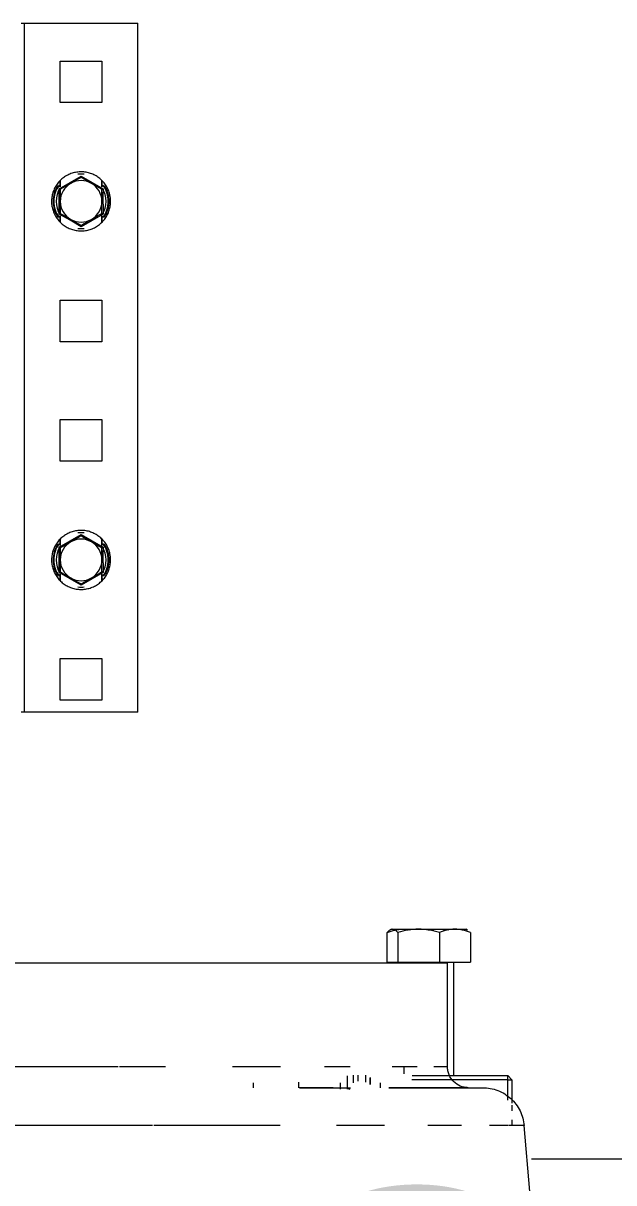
# Model space of a CAD drawing. Header units: metres. Extents: x 8 to 325, y -31 to 15.
# Drawn here: x 132.6457 to 132.7878, y -7.929 to -7.65 of the extents above; entities that cross this region are included whole.
import ezdxf

# ---------------------------------------------------------------- set-up
doc = ezdxf.new("R2010")
doc.units = ezdxf.units.M
doc.layers.add('A-DETY-ETKT', color=7, linetype='Continuous', lineweight=9)
doc.layers.add('M-EKIP', color=7, linetype='Continuous', lineweight=9)
doc.layers.add('G-IMPT', color=7, linetype='Continuous', lineweight=9, true_color=0x999999)
doc.styles.add('Arial Narrow_1', font='ARIALN.TTF', dxfattribs={"width": 0.7, "height": 0.2})

# ---------------------------------------------------------------- blocks, each defined once
blk = doc.blocks.new('D4010_10_Yangın Pompası - Wilo SCPFF 125_300_125_2_dwg-V113-_1_13_4_13_ PERON KATI _FFL_')
at = {"layer": 'G-IMPT', "color": 8, "lineweight": 5, "true_color": 0x808080}
for p, q in [((-0.03725908749470985, 0.3274699794985818), (-0.03587050614730367, 0.3115984220711055)), ((-0.03763219704082087, 0.3195699794985734), (-0.0879330376887968, 0.3195699794985734)), ((-0.03293303768879674, 0.3102388333979044), (-0.03293303768879674, 0.3115984324686916)), ((-0.03293303768879674, 0.306637769801788), (-0.03293303768879674, 0.3080720931119603)), ((-0.03293303768879674, 0.3005699794985734), (-0.03293303768879674, 0.3061660741875807)), ((-0.03193303768879674, 0.3054766748699672), (-0.03193303768879674, 0.3005699794985734)), ((-0.001303329548105859, 0.3024699794985757), (-0.001303329548105859, 0.3012664732648612)), ((0.001171530796743743, 0.3017324946176732), (0.001171530796743743, 0.3000676891910015)), ((0.001201931138145903, 0.3000478902519208), (0.001201931138145903, 0.3017156350237242)), ((0.005166989352849525, 0.3013275793739324), (0.005166989352849525, 0.2994773561488033)), ((0.006035917907446517, 0.3028187969265943), (0.006667270075103402, 0.3026215101416784)), ((0.006667469465335685, 0.3026214614478367), (0.006036011275676172, 0.3028187609972411)), ((0.006642623701588078, 0.302834552874083), (0.006642623701588078, 0.2996438580256862)), ((0.008338207684962807, 0.3028492843880133), (0.008338207684962807, 0.3012654340945242)), ((0.01066239157790243, 0.3024699794985736), (0.01818576025491783, 0.3024699794985736)), ((0.01818576025491911, 0.3024699794985736), (0.01437974023742829, 0.3024699794985736)), ((0.01843945868780381, 0.3011165850914644), (0.01843945868780381, 0.3024699794985736)), ((0.02930627059833464, 0.301277932783525), (0.02930627059833464, 0.3024699794985736)), ((-0.03293303768879673, 0.3005699794985734), (-0.03193303768879676, 0.2995699794985734)), ((-0.03193303768879675, 0.3005699794985734), (-0.03293303768879673, 0.3005699794985734)), ((-0.03293303768879675, 0.3005699794985734), (-0.03193303768879675, 0.2995699794985734)), ((-0.03193303768879674, 0.3005699794985734), (-0.00881597827860965, 0.3005699794985734)), ((-0.03193303768879675, 0.3005699794985734), (-0.03193303768879675, 0.2995699794985734)), ((-0.00894492418840304, 0.2995699794985734), (-0.03193303768879675, 0.2995699794985734)), ((-0.01893303768857721, 0.2994263244380741), (-0.01893303768857721, 0.2723081684885145)), ((-0.00693303768857561, 0.2974699794985799), (-0.00693303768857561, 0.2991780491331686)), ((0.002239812999946657, 0.3011400406078282), (0.002239812999946657, 0.2994263244380661)), ((0.004115355703490989, 0.2994263244380663), (0.004115355703490989, 0.3008933053939598)), ((-0.01743303768857755, 0.2974699794985799), (-0.01743303768857755, 0.2724699794985813)), ((-0.0174330376887967, 0.2974699794985736), (-0.01412385081976469, 0.2974699794985736)), ((-0.01012983303335609, 0.2974699794985736), (-0.004164533607759819, 0.2974699794985736)), ((0.005988681810918064, 0.2974699794985736), (0.01215404036497683, 0.2974699794985736)), ((0.02273230769432209, 0.2974699794985735), (0.0342668758801891, 0.2974699794985736)), ((0.05041580691012452, 0.2974699794985736), (0.06147772732926376, 0.2974699794985736)), ((0.06176613737274234, 0.2974699794985736), (0.09297265569701182, 0.2974699794985735)), ((-0.02293039357770284, 0.2651620160657977), (-0.02293039357770284, 0.2723081684885043)), ((-0.01547414438852096, 0.2723081684885043), (-0.02293039357770284, 0.2723081684885043)), ((0.3975669623112032, 0.2724699794985735), (-0.0174330376887968, 0.2724699794985735)), ((-0.01547414438852096, 0.2651620160657977), (-0.01547414438852096, 0.2723081684885043)), ((-0.005476788499615018, 0.2723081684885043), (-0.01547414438852096, 0.2723081684885043)), ((-0.005476788499615012, 0.2651620160657974), (-0.005476788499615018, 0.2723081684885043)), ((-0.002935681799890947, 0.2723081684885043), (-0.005476788499615021, 0.2723081684885043)), ((-0.002935681799890947, 0.2723081684885043), (-0.002935681799890947, 0.2651620160657977)), ((-0.02221759825255331, 0.2645224596067247), (-0.02193303768857653, 0.2643581684885163)), ((-0.01920226898311189, 0.2643581684885043), (-0.02193303768879687, 0.2643581684885043)), ((-0.0153906089335258, 0.2643581684885043), (-0.02165984022784077, 0.2643581684885043)), ((-0.01047546644406798, 0.2643581684885043), (-0.01920226898311187, 0.2643581684885043)), ((-0.006663806394481903, 0.2643581684885043), (-0.0153906089335258, 0.2643581684885043)), ((-0.004206235149753005, 0.2643581684885043), (-0.01047546644406798, 0.2643581684885043)), ((-0.003933037688796901, 0.2643581684885043), (-0.006663806394481893, 0.2643581684885043)), ((-0.003933037688576292, 0.2643581684885163), (-0.003648477124603847, 0.2645224596067247)), ((0.05706696231120031, 0.2121285581424847), (0.08433036231120032, 0.2121285581424847)), ((0.05706696231120068, 0.2121285581424852), (0.05706696231120065, 0.04641140085495985)), ((0.08433036231120102, 0.2121285581424847), (0.08506696231120098, 0.2121285581424847)), ((0.08433036231120102, 0.2121285581424847), (0.08433036231120102, 0.04641140085495937)), ((0.06569866231119914, 0.1992699794987225), (0.06569866231119914, 0.2092699794987225)), ((0.06569866231119914, 0.2092699794987225), (0.07569866231119914, 0.2092699794987225)), ((0.07569866231119916, 0.2092699794987225), (0.07569866231119914, 0.1992699794987225)), ((0.07569866231119916, 0.1992699794987225), (0.06569866231119914, 0.1992699794987225)), ((0.06569866231119943, 0.1805199794987225), (0.06569866231119943, 0.1789793876178279)), ((0.06569866231119943, 0.1789793876178279), (0.06569866231119943, 0.1805199794987225)), ((0.07569866231119929, 0.180519979498722), (0.07569866231119929, 0.17897938761784)), ((0.07569866231119929, 0.17897938761784), (0.07569866231119929, 0.180519979498722)), ((0.0656986623111993, 0.170519979498722), (0.0656986623111993, 0.1720605713793583)), ((0.0656986623111993, 0.1720605713793583), (0.0656986623111993, 0.170519979498722)), ((0.07569866231119943, 0.1705199794987225), (0.07569866231119943, 0.1720605713793674)), ((0.07569866231119943, 0.1720605713793674), (0.07569866231119943, 0.1705199794987225)), ((0.06569866231119974, 0.1417699794987225), (0.06569866231119974, 0.1517699794987225)), ((0.06569866231119974, 0.1517699794987225), (0.07569866231119973, 0.1517699794987225)), ((0.07569866231119975, 0.1517699794987225), (0.07569866231119973, 0.1417699794987225)), ((0.07569866231119975, 0.1417699794987225), (0.06569866231119974, 0.1417699794987225)), ((0.06569866231120004, 0.1130199794987225), (0.06569866231120004, 0.1230199794987225)), ((0.06569866231120004, 0.1230199794987225), (0.07569866231120004, 0.1230199794987225)), ((0.07569866231120004, 0.1230199794987225), (0.07569866231120004, 0.1130199794987225)), ((0.07569866231120004, 0.1130199794987225), (0.06569866231120004, 0.1130199794987225)), ((0.06569866231120033, 0.09426997949872251), (0.06569866231120033, 0.09272938761782784)), ((0.06569866231120035, 0.09272938761782784), (0.06569866231120035, 0.09426997949872251)), ((0.07569866231120057, 0.09426997949872204), (0.07569866231120057, 0.09272938761783993)), ((0.07569866231120057, 0.09272938761783993), (0.07569866231120057, 0.09426997949872204)), ((0.06569866231120057, 0.084269979498722), (0.06569866231120057, 0.08581057137935832)), ((0.06569866231120057, 0.0858105713793583), (0.06569866231120057, 0.08426997949872199)), ((0.07569866231120034, 0.08426997949872253), (0.07569866231120034, 0.08581057137936322)), ((0.07569866231120034, 0.08581057137936321), (0.07569866231120034, 0.08426997949872253)), ((0.06569866231120064, 0.05551997949872253), (0.06569866231120064, 0.06551997949872251)), ((0.06569866231120064, 0.06551997949872253), (0.07569866231120065, 0.06551997949872253)), ((0.07569866231120065, 0.06551997949872253), (0.07569866231120065, 0.05551997949872253)), ((0.07569866231120065, 0.05551997949872253), (0.06569866231120064, 0.05551997949872253)), ((0.08433036231120103, 0.04641140085495925), (0.05706696231120104, 0.04641140085495925)), ((0.08506696231120098, 0.04641140085495939), (0.08433036231120102, 0.04641140085495939))]:
    blk.add_line(p, q, dxfattribs=at)
at = {"layer": 'G-IMPT', "color": 8, "lineweight": 5, "true_color": 0x808080, "flags": 128}
for points in [[(0.009500369862728217, 0.3025954276925822), (0.010078085241166, 0.3025016331925804), (0.01066239186067231, 0.3024699794985736)], [(0.07779866231142098, 0.1755199794986076), (0.07779298306871725, 0.1758039037713319), (0.07777595442617313, 0.1760873738257883), (0.0777476036259838, 0.1763699361703561), (0.07770797602338923, 0.1766511387655696), (0.07765713501409617, 0.1769305317472485), (0.07759516193286978, 0.1772076681462402), (0.07752215592342926, 0.1774821046034113), (0.07743823377980795, 0.1777534020789818), (0.07734352975953694, 0.1780211265548599), (0.07723819536884763, 0.1782848497289975), (0.0771223991202871, 0.1785441497005773), (0.07699632626315342, 0.1787986116449503), (0.07686017848713231, 0.1790478284772994), (0.07671417359961571, 0.1792914015038409), (0.07655854517728279, 0.1795289410597112), (0.07639354219240246, 0.1797600671322782), (0.07621942861455493, 0.1799844099691364), (0.07603648298832641, 0.1802016106696039), (0.0758449979876834, 0.1804113217588925), (0.07564527994778855, 0.1806132077439921), (0.07543764837489496, 0.1808069456503993), (0.07522243543523295, 0.1809922255387885), (0.07499998542359082, 0.1811687510008654), (0.07477065421253834, 0.181336239633541), (0.07453480868308547, 0.1814944234907438), (0.07429282613777712, 0.1816430495120346), (0.07404509369705531, 0.1817818799274875), (0.07379200767998478, 0.1819106926380566), (0.07353397297020405, 0.1820292815708876), (0.07327140236821045, 0.182137457008976), (0.07300471593093696, 0.1822350458946999), (0.07273434029980708, 0.1823218921066611), (0.07246070801815166, 0.1823978567094466), (0.07218425683925259, 0.1824628181758975), (0.07190542902601786, 0.1825166725815227), (0.07162467064346657, 0.1825593337707669), (0.07134243084511947, 0.1825907334948204), (0.07105916115445161, 0.1826108215208329), (0.07077531474253776, 0.1826195657122404), (0.07049134570308577, 0.1826169520802014), (0.07020770832598003, 0.1826029848059735), (0.0699248563705217, 0.1825776862342124), (0.06964324233949624, 0.1825410968372415), (0.0693633167552854, 0.182493275150284), (0.06908552743910217, 0.1824342976778417), (0.06881031879460059, 0.1823642587712886), (0.06853813109689545, 0.1822832704779315), (0.06826939978825258, 0.1821914623617699), (0.06800455478142406, 0.1820889812962005), (0.06774401977193666, 0.1819759912290695), (0.06748821156022135, 0.1818526729203764), (0.06723753938485304, 0.1817192236531095), (0.06699240426782305, 0.1815758569176333), (0.0667531983730444, 0.1814228020701351), (0.0665203043789082, 0.1812603039657276), (0.06629409486613454, 0.1810886225667069), (0.06607493172167583, 0.1809080325266882), (0.06586316555982033, 0.1807188227512213), (0.06565913516124963, 0.1805212959355756), (0.06546316693108105, 0.1803157680805207), (0.06527557437667006, 0.1801025679867792), (0.06509665760609555, 0.1798820367290262), (0.06492670284801658, 0.1796545271102279), (0.06476598199379274, 0.1794204030972386), (0.06461475216250093, 0.1791800392385385), (0.06447325528962324, 0.1789338200650273), (0.06434171773996109, 0.1786821394748512), (0.06422034994553737, 0.1784254001032788), (0.06410934606893744, 0.1781640126785246), (0.06400888369267779, 0.1778983953647131), (0.0639191235351268, 0.1776289730928835), (0.06384020919339725, 0.1773561768812004), (0.06377226691359675, 0.1770804431454053), (0.06371540538888157, 0.1768022130006582), (0.06366971558556121, 0.1765219315558325), (0.06363527059756974, 0.1762400472014563), (0.06361212552955076, 0.1759570108923566), (0.06360031740866438, 0.1756732754262616), (0.0635986623114242, 0.1755199794986076)], [(0.06541714156425783, 0.1785692669235393), (0.06806609822908943, 0.1800841970755414), (0.07069866231120342, 0.181618554348518)], [(0.07069866231116873, 0.181618554348535), (0.07333510864017743, 0.1800819556592679), (0.07598018305811359, 0.178569266923555)], [(0.07598018305811091, 0.1785692669235949), (0.07596842196724392, 0.1770512886070779), (0.07596185805642433, 0.1755197331552091)], [(0.0635986623114242, 0.1755199794986076), (0.06360434155412793, 0.1752360552258833), (0.06362137019667204, 0.1749525851714226), (0.06364972099686136, 0.1746700228268548), (0.06368934859945594, 0.1743888202316456), (0.06374018960875333, 0.1741094272499624), (0.0638021626899754, 0.1738322908509751), (0.06387516869941591, 0.1735578543937996), (0.06395909084303722, 0.1732865569182334), (0.06405379486331257, 0.1730188324423511), (0.06415912925400187, 0.1727551092682178), (0.06427492550255808, 0.172495809296638), (0.06440099835969176, 0.172241347352265), (0.06453714613571286, 0.1719921305199158), (0.06468315102322947, 0.17174855749337), (0.06483877944556239, 0.171511017937504), (0.06500378243044272, 0.1712798918649327), (0.06517789600829026, 0.1710555490280745), (0.06536084163451876, 0.1708383483276071), (0.06555232663516176, 0.1706286372383184), (0.06575204467505662, 0.1704267512532188), (0.06595967624795021, 0.1702330133468116), (0.06617488918761223, 0.1700477334584224), (0.06639733919925435, 0.1698712079963456), (0.06662667041030684, 0.1697037193636699), (0.06686251593975971, 0.1695455355064715), (0.06710449848506805, 0.1693969094851806), (0.06735223092578987, 0.1692580790697235), (0.06760531694286039, 0.1691292663591543), (0.06786335165264114, 0.1690106774263277), (0.06812592225463907, 0.1689025019882393), (0.0683926086919082, 0.1688049131025154), (0.0686629843230381, 0.1687180668905541), (0.06893661660469351, 0.1686421022877643), (0.06921306778359691, 0.1685771408213135), (0.06949189559683164, 0.1685232864156883), (0.06977265397938293, 0.1684806252264441), (0.07005489377772571, 0.1684492255023905), (0.07033816346839356, 0.1684291374763823), (0.07062200988030741, 0.1684203932849705), (0.0709059789197594, 0.1684230069170138), (0.07118961629686947, 0.1684369741912417), (0.07147246825232781, 0.1684622727629985), (0.07175408228334894, 0.1684988621599737), (0.07203400786755977, 0.1685466838469313), (0.072311797183743, 0.1686056613193735), (0.07258700582824458, 0.1686757002259223), (0.07285919352594972, 0.1687566885192794), (0.07312792483459693, 0.168848496635441), (0.07339276984142112, 0.1689509777010104), (0.07365330485090851, 0.1690639677681458), (0.07390911306262382, 0.1691872860768389), (0.07415978523799648, 0.1693207353441015), (0.07440492035502212, 0.169464102079582), (0.07464412624980078, 0.1696171569270759), (0.07487702024393698, 0.1697796550314877), (0.07510322975671496, 0.169951336430504), (0.07532239290116934, 0.1701319264705227), (0.07553415906302485, 0.1703211362459896), (0.07573818946159554, 0.1705186630616354), (0.07593415769176845, 0.1707241909166946), (0.07612175024617511, 0.1709373910104317), (0.07630066701674962, 0.1711579222681847), (0.07647062177483294, 0.1713854318869874), (0.07663134262905676, 0.1716195558999724), (0.07678257246034426, 0.1718599197586724), (0.07692406933322195, 0.1721061389321837), (0.0770556068828841, 0.1723578195223597), (0.0771769746773078, 0.1726145588939321), (0.07728797855391208, 0.1728759463186863), (0.0773884409301717, 0.1731415636324978), (0.07747820108771838, 0.1734109859043274), (0.07755711542944793, 0.1736837821160106), (0.07762505770924844, 0.1739595158518099), (0.07768191923396361, 0.174237745996557), (0.07772760903728829, 0.1745180274413784), (0.07776205402527543, 0.1747999117957589), (0.07778519909329874, 0.1750829481048543), (0.07779700721418512, 0.1753666835709537), (0.07779866231142098, 0.1755199794986076)], [(0.06541714156428913, 0.1724706920736035), (0.06542890101022816, 0.1739886738006403), (0.06543546682382712, 0.1755202257490942)], [(0.07069866231123134, 0.1694214046486606), (0.0680622159822226, 0.1709580033379277), (0.0654171415642865, 0.1724706920736407)], [(0.07598018305814222, 0.1724706920736563), (0.07333122639331063, 0.1709557619216541), (0.07069866231119659, 0.1694214046486776)], [(0.0777986623114253, 0.0892699794986099), (0.07779298306871725, 0.08955390377132988), (0.07777595442617313, 0.08983737382579061), (0.07774760362598813, 0.09011993617035839), (0.07770797602338923, 0.09040113876556759), (0.07765713501409617, 0.09068053174725078), (0.07759516193287411, 0.09095766814623812), (0.07752215592342926, 0.09123210460340922), (0.07743823377980795, 0.09150340207897976), (0.07734352975953694, 0.0917711265548578), (0.07723819536884763, 0.09203484972899977), (0.0771223991202871, 0.09229414970057523), (0.07699632626315775, 0.09254861164494826), (0.07686017848713231, 0.09279782847729738), (0.07671417359961571, 0.09304140150384321), (0.07655854517728279, 0.09327894105971353), (0.07639354219240246, 0.09351006713227618), (0.07621942861455493, 0.09373440996913873), (0.07603648298832641, 0.09395161066960614), (0.0758449979876834, 0.09416132175889048), (0.07564527994778855, 0.09436320774399007), (0.07543764837489929, 0.0945569456504016), (0.07522243543523295, 0.09474222553878649), (0.07499998542359082, 0.0949187510008633), (0.07477065421253834, 0.09508623963354766), (0.07453480868308547, 0.09524442349074604), (0.07429282613777712, 0.09539304951203256), (0.07404509369705531, 0.09553187992748974), (0.07379200767998911, 0.09566069263805894), (0.07353397297020837, 0.09577928157088554), (0.07327140236821045, 0.09588745700897393), (0.07300471593093696, 0.09598504589470214), (0.0727343402998114, 0.09607189210665908), (0.07246070801815599, 0.09614785670944458), (0.07218425683925259, 0.09621281817589974), (0.07190542902601786, 0.09626667258152494), (0.07162467064346657, 0.09630933377076914), (0.07134243084511947, 0.0963407334948227), (0.07105916115445161, 0.09636082152083088), (0.07077531474253776, 0.09636956571223836), (0.07049134570308577, 0.09636695208019938), (0.07020770832598003, 0.09635298480597149), (0.0699248563705217, 0.09632768623421034), (0.06964324233949624, 0.09629109683723948), (0.0693633167552854, 0.09624327515028192), (0.06908552743910651, 0.09618429767783966), (0.06881031879460059, 0.09611425877128656), (0.06853813109689978, 0.09603327047793381), (0.06826939978825258, 0.09594146236177221), (0.06800455478142839, 0.09583898129619843), (0.06774401977193666, 0.0957259912290674), (0.06748821156022135, 0.09560267292037863), (0.06723753938485304, 0.09546922365311174), (0.06699240426782305, 0.09532585691763558), (0.0667531983730444, 0.09517280207013303), (0.0665203043789082, 0.09501030396572553), (0.06629409486613454, 0.09483862256670489), (0.06607493172168016, 0.09465803252669483), (0.06586316555982033, 0.09446882275122358), (0.06565913516124963, 0.09427129593557351), (0.06546316693108105, 0.09406576808051861), (0.06527557437667439, 0.0938525679867815), (0.06509665760609555, 0.09363203672902846), (0.06492670284801658, 0.09340452711022583), (0.06476598199379274, 0.09317040309724085), (0.06461475216250093, 0.09293003923854079), (0.06447325528962324, 0.09268382006502524), (0.06434171773996541, 0.0924321394748535), (0.0642203499455417, 0.09217540010328108), (0.06410934606893744, 0.09191401267852253), (0.06400888369267779, 0.09164839536471105), (0.0639191235351268, 0.0913789730928858), (0.06384020919339725, 0.0911061768811983), (0.06377226691359675, 0.09083044314540328), (0.06371540538888157, 0.09055221300065619), (0.06366971558556121, 0.09027193155583478), (0.06363527059757408, 0.08999004720145427), (0.06361212552955076, 0.08970701089235891), (0.06360031740866438, 0.08942327542626384), (0.0635986623114242, 0.0892699794986099)], [(0.06541714156425876, 0.09231926692353931), (0.06806609822909035, 0.09383419707554146), (0.07069866231120434, 0.09536855434851799)], [(0.07069866231116961, 0.09536855434853504), (0.07333510864017828, 0.09383195565926787), (0.0759801830581143, 0.09231926692355491)], [(0.07598018305811184, 0.09231926692359495), (0.0759684219672448, 0.09080128860707795), (0.07596185805642525, 0.08926973315520903)], [(0.0635986623114242, 0.0892699794986099), (0.06360434155412793, 0.08898605522588128), (0.06362137019667204, 0.08870258517142487), (0.06364972099686136, 0.0884200228268571), (0.06368934859945594, 0.08813882023164356), (0.06374018960875333, 0.08785942724996038), (0.0638021626899754, 0.08758229085097304), (0.06387516869942024, 0.08730785439380193), (0.06395909084303722, 0.0870365569182314), (0.06405379486331257, 0.08676883244235337), (0.06415912925400187, 0.08650510926821572), (0.06427492550255808, 0.08624580929663593), (0.06440099835969176, 0.0859913473522629), (0.06453714613571286, 0.08574213051991811), (0.06468315102322947, 0.08549855749336793), (0.06483877944556239, 0.08526101793750196), (0.06500378243044705, 0.08502989186493498), (0.06517789600829026, 0.08480554902807241), (0.06536084163452309, 0.08458834832760935), (0.06555232663516176, 0.084378637238325), (0.06575204467505662, 0.08417675125322109), (0.06595967624795021, 0.08398301334681388), (0.06617488918761656, 0.08379773345842466), (0.06639733919925435, 0.08362120799634785), (0.06662667041030684, 0.08345371936367216), (0.06686251593975971, 0.08329553550647378), (0.06710449848507238, 0.08314690948517858), (0.06735223092578987, 0.08300807906972142), (0.06760531694286039, 0.08287926635915221), (0.06786335165264114, 0.08276067742632993), (0.06812592225463907, 0.08265250198823723), (0.06839260869191255, 0.08255491310251768), (0.0686629843230381, 0.08246806689055208), (0.06893661660469351, 0.08239210228776658), (0.06921306778359691, 0.08232714082131574), (0.06949189559683164, 0.08227328641569055), (0.06977265397938293, 0.08223062522644202), (0.07005489377772571, 0.08219922550238846), (0.07033816346839356, 0.08217913747638028), (0.07062200988031174, 0.0821703932849728), (0.0709059789197594, 0.08217300691701176), (0.07118961629686947, 0.08218697419123967), (0.07147246825232781, 0.08221227276300082), (0.07175408228335327, 0.08224886215997167), (0.07203400786755977, 0.08229668384692924), (0.072311797183743, 0.08235566131937148), (0.07258700582824458, 0.0824257002259246), (0.07285919352594972, 0.08250668851927735), (0.07312792483459693, 0.08259849663544327), (0.07339276984142112, 0.08270097770101273), (0.07365330485090851, 0.08281396776814376), (0.07390911306262382, 0.08293728607684119), (0.07415978523799648, 0.08307073534409941), (0.07440492035502212, 0.08321410207958424), (0.07464412624980078, 0.08336715692707813), (0.07487702024393698, 0.08352965503148996), (0.07510322975671496, 0.08370133643050627), (0.07532239290116934, 0.08388192647052499), (0.07553415906302485, 0.08407113624599191), (0.07573818946159554, 0.08426866306163765), (0.07593415769176845, 0.08447419091669253), (0.07612175024617511, 0.08468739101042966), (0.07630066701675395, 0.0849079222681827), (0.07647062177483294, 0.08513543188698533), (0.07663134262905676, 0.0853695558999703), (0.07678257246034426, 0.08560991975867469), (0.07692406933322195, 0.08585613893218592), (0.0770556068828841, 0.08610781952235765), (0.0771769746773078, 0.08636455889393874), (0.07728797855391208, 0.08662594631868861), (0.0773884409301717, 0.08689156363250011), (0.07747820108771838, 0.08716098590432969), (0.07755711542945226, 0.08743378211601285), (0.07762505770925276, 0.08770951585180788), (0.07768191923396361, 0.08798774599655497), (0.07772760903728829, 0.08826802744138504), (0.07776205402527543, 0.08854991179575687), (0.07778519909329874, 0.08883294810485223), (0.07779700721418512, 0.08911668357095164), (0.0777986623114253, 0.0892699794986099)], [(0.06541714156429003, 0.08622069207360342), (0.06542890101022902, 0.08773867380064027), (0.06543546682382799, 0.08927022574909411)], [(0.0706986623112322, 0.08317140464866059), (0.06806221598222349, 0.08470800333792772), (0.0654171415642874, 0.08622069207364061)], [(0.0759801830581431, 0.08622069207365632), (0.07333122639331148, 0.08470576192165413), (0.07069866231119747, 0.08317140464867757)]]:
    blk.add_lwpolyline(points, dxfattribs=at)
at = {"layer": 'G-IMPT', "color": 8, "lineweight": 5, "true_color": 0x808080}
for centre, radius, start, end in [((0.07069866231120002, 0.1755199794985978), 0.006549999999999991, 83.2393145603069, 96.76068544008099), ((0.07069866231120002, 0.1755199794985978), 0.006738111078829096, 145.9406290257163, 180.0000000000004), ((0.07069866231120002, 0.1755199794985978), 0.006549999999999995, 143.2393145604632, 180), ((0.07069866231119926, 0.175519979498722), 0.006000000000000025, 147.7265517888996, 212.2734482146134), ((0.07069866231119926, 0.175519979498722), 0.006000000000000016, 147.7265517889001, 212.2734482146139), ((0.07069866231119998, 0.1755199794985978), 0.005000000000000005, 119.9999999999996, 179.9999999999997), ((0.07069866231119998, 0.1755199794985978), 0.004999999999999992, 59.99999999999941, 119.9999999999998), ((0.07069866231119998, 0.1755199794985978), 0.005000000000000012, 359.9999999999992, 59.99999999999958), ((0.07069866231119926, 0.175519979498722), 0.006000000000000033, 327.726551785773, 32.27344821152745), ((0.07069866231119926, 0.175519979498722), 0.006000000000000027, 327.7265517857734, 32.27344821152777), ((0.07069866231120002, 0.1755199794985978), 0.006550000000000007, 359.9999999999996, 36.76068544007421), ((0.07069866231120002, 0.1755199794985978), 0.006738111078829139, 2.360123367108543e-13, 34.0593709747633), ((0.07069866231120002, 0.1755199794985978), 0.00673811107882915, 179.9999999999996, 214.0593709748248), ((0.07069866231120002, 0.1755199794985978), 0.006550000000000005, 179.9999999999999, 216.7606854400918), ((0.07069866231119998, 0.1755199794985978), 0.005000000000000034, 179.9999999999996, 239.9999999999996), ((0.07069866231119998, 0.1755199794985978), 0.005000000000000019, 299.9999999999994, 359.9999999999994), ((0.07069866231120002, 0.1755199794985978), 0.006549999999999987, 323.2393145603564, 3.62583233686841e-13), ((0.07069866231120002, 0.1755199794985978), 0.006738111078829117, 325.940629025696, 359.9999999999987), ((0.07069866231119998, 0.1755199794985978), 0.00500000000000001, 239.9999999999992, 299.9999999999993), ((0.07069866231120002, 0.1755199794985978), 0.006549999999999998, 263.2393145603071, 276.760685440081), ((0.07069866231120091, 0.08926997949859782), 0.006550000000000018, 83.23931456030691, 96.76068544008095), ((0.07069866231120091, 0.08926997949859782), 0.006738111078829129, 145.9406290257412, 180.0000000000001), ((0.07069866231120091, 0.08926997949859782), 0.006550000000000025, 143.2393145604633, 180), ((0.07069866231120055, 0.08926997949872201), 0.006000000000000015, 147.7265517888572, 212.2734482146134), ((0.07069866231120055, 0.08926997949872201), 0.006000000000000016, 147.7265517888576, 212.2734482146139), ((0.07069866231120087, 0.08926997949859782), 0.005000000000000012, 119.9999999999998, 179.9999999999997), ((0.07069866231120087, 0.08926997949859782), 0.004999999999999998, 59.99999999999955, 119.9999999999999), ((0.07069866231120087, 0.08926997949859782), 0.005000000000000004, 359.9999999999992, 59.99999999999959), ((0.07069866231120055, 0.08926997949872201), 0.005999999999999996, 327.7265517857302, 32.27344821152705), ((0.07069866231120055, 0.08926997949872201), 0.006000000000000004, 327.7265517857306, 32.27344821152735), ((0.07069866231120091, 0.08926997949859782), 0.006550000000000031, 359.9999999999996, 36.76068544007428), ((0.07069866231120091, 0.08926997949859782), 0.006738111078829149, 3.540185050662818e-13, 34.05937097469513), ((0.0706986623112009, 0.08926997949859782), 0.006738111078829123, 179.9999999999996, 214.0593709748249), ((0.07069866231120091, 0.08926997949859782), 0.006550000000000015, 180.0000000000001, 216.7606854400918), ((0.07069866231120087, 0.08926997949859782), 0.005000000000000021, 179.9999999999996, 239.9999999999997), ((0.07069866231120087, 0.08926997949859782), 0.005000000000000012, 299.9999999999994, 359.9999999999992), ((0.07069866231120091, 0.08926997949859782), 0.006550000000000005, 323.2393145602667, 3.68944343049768e-13), ((0.0706986623112009, 0.08926997949859782), 0.006738111078829125, 325.9406290256961, 359.9999999999989), ((0.07069866231120087, 0.08926997949859782), 0.004999999999999998, 239.9999999999993, 299.9999999999993), ((0.07069866231120091, 0.08926997949859782), 0.006550000000000004, 263.2393145603846, 276.7606854400422)]:
    blk.add_arc(centre, radius, start, end, dxfattribs=at)
for points, knots in [([(-0.02590855916660421, 0.3024699794985736), (-0.02651117657339078, 0.3024699794985736), (-0.0277383579431547, 0.3025792386960388), (-0.03016491894677085, 0.3032691877555749), (-0.0328180047819497, 0.3049296427608714), (-0.03470337292118426, 0.3074279146141734), (-0.03560218524284023, 0.3097851087978299), (-0.03581798457984064, 0.3109980978054785), (-0.03587050614752178, 0.3115984220710971)], [0, 0, 0, 0, 0.125, 0.25, 0.5, 0.75, 0.875, 1, 1, 1, 1]), ([(-0.03587050614752178, 0.3115984220710971), (-0.03587050614748873, 0.3115984220710971), (-0.03520770182761191, 0.311598422071097), (-0.03329821081321064, 0.3115984220710971), (-0.03226964260963281, 0.3115984220710971)], [-1, -1, -1, -1, -0.9669117647058824, -0.9424318194225068, -0.9424318194225068, -0.9424318194225068, -0.9424318194225068]), ([(-0.03210969800700218, 0.3115984220710971), (-0.03179408596907205, 0.3115984220710971), (-0.03048162058931932, 0.3115984220710971), (-0.02887372728137956, 0.3115984220710972), (-0.02750872122711737, 0.3115984220710972)], [-0.9411764705882353, -0.9411764705882353, -0.9411764705882353, -0.9411764705882353, -0.9338235294117647, -0.9123786595222598, -0.9123786595222598, -0.9123786595222598, -0.9123786595222598]), ([(-0.02078945382112028, 0.3115984220710972), (-0.01953496595591076, 0.3115984220710971), (-0.01695872673589678, 0.3115984220710971), (-0.0141189744287545, 0.3115984220710971), (-0.01268039852201562, 0.3115984220710971)], [-0.8823529411764706, -0.8823529411764706, -0.8823529411764706, -0.8823529411764706, -0.8676470588235294, -0.8538441169728821, -0.8538441169728821, -0.8538441169728821, -0.8538441169728821]), ([(-0.002266083984041089, 0.3115984220710972), (-0.001578713357787487, 0.3115984220710972), (0.001208519424762313, 0.3115984220710971), (0.005043883769550959, 0.311598422071097), (0.008303797017419547, 0.311598422071097), (0.009269587933552762, 0.311598422071097)], [-0.8235294117647058, -0.8235294117647058, -0.8235294117647058, -0.8235294117647058, -0.818014705882353, -0.8014705882352942, -0.7946449760508005, -0.7946449760508005, -0.7946449760508005, -0.7946449760508005]), ([(0.02278357273260571, 0.3115984220710971), (0.02483510827670152, 0.3115984220710971), (0.0296323011343212, 0.3115984220710971), (0.03743526811470874, 0.3115984220710971), (0.04551305986415825, 0.3115984220710971), (0.05087460237175906, 0.3115984220710971), (0.05319129346867987, 0.3115984220710971)], [-0.7647058823529411, -0.7647058823529411, -0.7647058823529411, -0.7647058823529411, -0.7518382352941178, -0.7352941176470589, -0.71875, -0.7064842812587941, -0.7064842812587941, -0.7064842812587941, -0.7064842812587941]), ([(0.05353260653872589, 0.3115984220710971), (0.05422799641257443, 0.3115984220710971), (0.05806926715188909, 0.3115984220710971), (0.06520821689679301, 0.3115984220710971), (0.07515674274243157, 0.3115984220710971), (0.08305174883687712, 0.3115984220710971), (0.08761788732962078, 0.3115984220710971), (0.08868566048145074, 0.3115984220710971)], [-0.7058823529411764, -0.7058823529411764, -0.7058823529411764, -0.7058823529411764, -0.7022058823529412, -0.6856617647058825, -0.6691176470588236, -0.6525735294117647, -0.6475529872880399, -0.6475529872880399, -0.6475529872880399, -0.6475529872880399]), ([(-0.003470746997843627, 0.3024699794985738), (-0.00494431133032958, 0.3024699794985738), (-0.009508430477122756, 0.3024699794985739), (-0.01603426985462448, 0.3024699794985736), (-0.02172568740392114, 0.3024699794985735), (-0.02518025099533346, 0.3024699794985736), (-0.02590855916660448, 0.3024699794985736), (-0.02590855916660421, 0.3024699794985736)], [0.8529411765189031, 0.8529411765189031, 0.8529411765189031, 0.8529411765189031, 0.8676470588235294, 0.9007352941176471, 0.9338235294117647, 0.9669117647058824, 1, 1, 1, 1]), ([(-0.004173815549778631, 0.3024699794985737), (-0.005391893395932765, 0.3024699794985737), (-0.007957178491417796, 0.3024699794985736), (-0.01157154206964858, 0.3024699794985736), (-0.01495193839609945, 0.3024699794985736), (-0.01884482895641066, 0.3024699794985736), (-0.02261841163166695, 0.3024699794985736), (-0.02533294316368417, 0.3024699794985736), (-0.02590855916660421, 0.3024699794985736), (-0.02590855916660421, 0.3024699794985736)], [-0.1446912976458989, -0.1446912976458989, -0.1446912976458989, -0.1446912976458989, -0.1323529411764706, -0.1176470588235294, -0.1029411764705882, -0.08823529411764705, -0.05882352941176471, -0.02941176470588235, 0, 0, 0, 0]), ([(-0.00334994854224312, 0.3024699794985736), (-0.003740039324940196, 0.3024699794985736), (-0.007127902961772848, 0.3024699794985735), (-0.01271764740637545, 0.3024699794985737), (-0.01831747754354358, 0.3024699794985737), (-0.02171644959756711, 0.3024699794985736), (-0.02243303768879662, 0.3024699794985735), (-0.02243303768879662, 0.3024699794985736)], [0.8634101884947835, 0.8634101884947835, 0.8634101884947835, 0.8634101884947835, 0.8676470588235294, 0.9007352941176471, 0.9338235294117647, 0.9669117647058824, 1, 1, 1, 1]), ([(-0.02243303768879662, 0.3024699794985736), (-0.02211509572727311, 0.3024699794985736), (-0.02146606852373303, 0.3024091433890436), (-0.02018404978987367, 0.3020221611569002), (-0.01880753769799197, 0.3010954794893785), (-0.01788085603046994, 0.2997189673974963), (-0.0174938737983267, 0.2984369486636369), (-0.01743303768879669, 0.2977879214600971), (-0.01743303768879669, 0.2974699794985736)], [0, 0, 0, 0, 0.125, 0.25, 0.5, 0.75, 0.875, 1, 1, 1, 1]), ([(-0.02243303768879662, 0.3024699794985736), (-0.02243303768879663, 0.3024699794985736), (-0.021866684614228, 0.3024699794985737), (-0.019195835868932, 0.3024699794985736), (-0.01548297844414151, 0.3024699794985736), (-0.01165273306074957, 0.3024699794985736), (-0.008326734751054448, 0.3024699794985735), (-0.00546060431074094, 0.3024699794985735), (-0.003738952194556802, 0.3024699794985736), (-0.003348421786286674, 0.3024699794985736)], [0, 0, 0, 0, 0.02941176470588235, 0.05882352941176471, 0.08823529411764705, 0.1029411764705882, 0.1176470588235294, 0.1323529411764706, 0.1365898115052167, 0.1365898115052167, 0.1365898115052167, 0.1365898115052167]), ([(0.01668768065211932, 0.3024699794985736), (0.01496503959281955, 0.3024699794985735), (0.01136353142532605, 0.3024699794985737), (0.007857607185676662, 0.3024699794985736), (0.00600918924154139, 0.3024699794985736), (0.005908448468007067, 0.3024699794985736)], [-0.2039887847028985, -0.2039887847028985, -0.2039887847028985, -0.2039887847028985, -0.1911764705882353, -0.1764705882352941, -0.1756209259215278, -0.1756209259215278, -0.1756209259215278, -0.1756209259215278]), ([(0.01750883046774164, 0.3024699794985737), (0.01745076428341069, 0.3024699794985736), (0.01525075439542474, 0.3024699794985736), (0.01138699374910049, 0.3024699794985736), (0.007834009163232548, 0.3024699794985736), (0.006270903575366287, 0.3024699794985737)], [0.8010225226430296, 0.8010225226430296, 0.8010225226430296, 0.8010225226430296, 0.8014705882352942, 0.818014705882353, 0.8319614733271107, 0.8319614733271107, 0.8319614733271107, 0.8319614733271107]), ([(0.01817821225086441, 0.3024699794985736), (0.01754656806852909, 0.3024699794985736), (0.01623519236688974, 0.3024699794985736), (0.01500837999742411, 0.3024699794985736), (0.01437990133226095, 0.3024699794985736)], [0.06050440030212341, 0.06050440030212341, 0.06050440030212341, 0.06050440030212341, 0.5, 1, 1, 1, 1])]:
    blk.add_open_spline(points, degree=3, knots=knots, dxfattribs=at)
for points in [[(-0.02293039357770284, 0.2651620160657977), (-0.02231241301000461, 0.2649022957920952), (-0.02107307834320791, 0.2645086009221772), (-0.01982699661361066, 0.2643663974072329), (-0.0192022689831119, 0.2643581684885042)], [(-0.01920226898311191, 0.2643581684885043), (-0.01856781457685203, 0.2643685815190635), (-0.01731200607149367, 0.2645129691458383), (-0.01608239818045808, 0.2649044799039258), (-0.01547414438852098, 0.2651620160657977)], [(-0.01547414438852096, 0.2651620160657977), (-0.01464555463636099, 0.2649022957920952), (-0.01298385189345884, 0.2645086009221773), (-0.01131310267339232, 0.264366397407233), (-0.01047546644406797, 0.2643581684885042)], [(-0.01047546644406797, 0.2643581684885043), (-0.009624788531657678, 0.2643685815190635), (-0.007940997628505257, 0.2645129691458383), (-0.006292336568689165, 0.2649044799039256), (-0.005476788499615203, 0.2651620160657974)], [(-0.002935681799890947, 0.2651620160657977), (-0.003553662367589157, 0.2649022957920952), (-0.004792997034385856, 0.2645086009221772), (-0.006039078763983111, 0.2643663974072329), (-0.006663806394481877, 0.2643581684885042)], [(-0.005476788499615108, 0.2651620160657974), (-0.005266180690688005, 0.2649022966951526), (-0.004843813990117211, 0.2645086027282925), (-0.004419145124113249, 0.2643663983102906), (-0.004206235149752977, 0.2643581684885043)], [(-0.004206235149752977, 0.2643581684885043), (-0.003990011643602518, 0.2643685815190635), (-0.003562029245808386, 0.2645129691458382), (-0.003142976077027831, 0.2649044799039258), (-0.002935681799890946, 0.2651620160657977)], [(-0.0216598402278408, 0.2643581684885043), (-0.02184600625085559, 0.264367133991475), (-0.02203051746057259, 0.2644218976975455), (-0.02221337385699179, 0.2645224596067159)], [(-0.02102284012319868, 0.2645714730183646), (-0.02123459901484236, 0.264437498422149), (-0.0214469323830564, 0.2643663969121955), (-0.0216598402278408, 0.2643581684885043)], [(-0.0153906089335258, 0.2643581684885043), (-0.01612596877074289, 0.2643671699264695), (-0.01685476586006247, 0.2644223374345456), (-0.01757700020148452, 0.2645236710127327)], [(-0.01288448510342602, 0.2645714737609207), (-0.01371759809416818, 0.2644374991647051), (-0.01455297270420144, 0.264366397407233), (-0.0153906089335258, 0.2643581684885043)], [(-0.006663806394481876, 0.2643581684885043), (-0.007212254029140533, 0.2643671699264697), (-0.007755807021232155, 0.2644223374345477), (-0.008294465370756744, 0.2645236710127384)], [(0.07069866231116873, 0.1816185540619001), (0.07070550369378348, 0.1815342054458339), (0.07069933689736534, 0.181379238606105), (0.07069040529714668, 0.1812982493797806), (0.07069884143662336, 0.1812933787723827)], [(0.06543547036853037, 0.1755199794985977), (0.06542460562840675, 0.1758679912911197), (0.06541554735434273, 0.1765400953430043), (0.06540756333640518, 0.1775503979980847), (0.0654139546868924, 0.1782247444901298), (0.06541714156429049, 0.1785692669235566)], [(0.06569866231120006, 0.1784065176026264), (0.06569866231120006, 0.1784100534935491), (0.06566346401471458, 0.1784251989071036), (0.06555708751860577, 0.1784898687553667), (0.0654645872069598, 0.1785397754419314), (0.06541714164710091, 0.17856926687575)], [(0.06819866231120003, 0.17985010651752), (0.06777986535066051, 0.1796083139796167), (0.06694440172345435, 0.1791259588295511), (0.06611319868399383, 0.1786460635309673), (0.06569866231120003, 0.178406730844546)], [(0.07069847888679187, 0.1812933762903626), (0.06987746700826485, 0.1808193648612872), (0.0681998800724964, 0.1798508095923322), (0.06651786411347631, 0.1788796972256107), (0.0656988414366234, 0.1784068342626574)], [(0.07069866231120005, 0.1812934821904941), (0.07029078042816184, 0.1810579914755244), (0.06946623187845696, 0.1805819381483924), (0.06862411376149517, 0.180095741026875), (0.06819866231120003, 0.17985010651752)], [(0.07319866231120002, 0.17985010651752), (0.07277986535066051, 0.1800918990554233), (0.07194440172345437, 0.1805742542054889), (0.07111319868399388, 0.1810541495040727), (0.07069866231120002, 0.181293482190494)], [(0.07569847888679189, 0.1784068367446774), (0.07487746700826484, 0.1788808481737528), (0.07319988007249643, 0.1798494034427077), (0.07151786411347631, 0.1808205158094292), (0.07069884143662336, 0.1812933787723826)], [(0.07569866231120002, 0.1784067308445459), (0.07529078042816181, 0.1786422215595156), (0.07446623187845693, 0.1791182748866477), (0.07362411376149512, 0.1796044720081651), (0.07319866231120004, 0.17985010651752)], [(0.0759801828052873, 0.1785692667776271), (0.07591055551605912, 0.1785211680017751), (0.07577326692847612, 0.1784490251187321), (0.07569866231120005, 0.1784162659567261), (0.07569866231120002, 0.1784065253802241)], [(0.06569866231120003, 0.1784067308445459), (0.06569866231120003, 0.1779357494146066), (0.06569866231120003, 0.1769836427603427), (0.06569866231120003, 0.1760112485173079), (0.06569866231120003, 0.1755199794985978)], [(0.06569866231120006, 0.1784065176026264), (0.06569866231120004, 0.1774585368564), (0.06569866231119999, 0.1755212902372581), (0.0656986623112, 0.1735793026511163), (0.06569866231120003, 0.1726334362468849)], [(0.07569866231120002, 0.1755199794985978), (0.07569866231120002, 0.1760035595459722), (0.07569866231120002, 0.1769682648176713), (0.07569866231120002, 0.1779280604432709), (0.07569866231120002, 0.1784067308445459)], [(0.07569866231120004, 0.1726334383828418), (0.07569866231120004, 0.1735815110309815), (0.07569866231120005, 0.1755184818221376), (0.07569866231120002, 0.1774609261678782), (0.07569866231120002, 0.178406525380224)], [(0.06569866231120003, 0.1755199794985978), (0.06569866231120003, 0.1750363891785132), (0.06569866231120003, 0.1740716736341039), (0.06569866231120003, 0.1731118882812142), (0.06569866231120003, 0.1726332281526493)], [(0.07569866231120002, 0.1726332281526497), (0.07569866231120002, 0.173104209582589), (0.07569866231120002, 0.1740563162368531), (0.07569866231120002, 0.1750287104798878), (0.07569866231120002, 0.1755199794985978)], [(0.07596185425386967, 0.1755199794985979), (0.07597255335879925, 0.1751720419043749), (0.07598145365721494, 0.1745001107295453), (0.07598959886999078, 0.1734892499752197), (0.07598326445775415, 0.1728150747574557), (0.07598018305810958, 0.172470692073639)], [(0.06569884573560816, 0.1726331222525183), (0.0656957843058478, 0.1726348897698145), (0.06566507050959848, 0.1726119801382607), (0.0655558747833395, 0.1725521897673839), (0.06546640448566023, 0.1724970353729098), (0.06541714164695472, 0.1724706921213692)], [(0.06569866231120018, 0.1726332281526496), (0.06610654419423834, 0.1723977374376799), (0.06693109274394314, 0.171921684110548), (0.0677732108609049, 0.1714354869890307), (0.06819866231120003, 0.1711898524796756)], [(0.06569884573560816, 0.1726331222525183), (0.06651985761413438, 0.1721591108234433), (0.06819744454990362, 0.1711905555544879), (0.06987946050892455, 0.1702194431877659), (0.07069848318577668, 0.169746580224813)], [(0.06819866231120002, 0.1711898524796756), (0.0686174592717395, 0.1709480599417724), (0.06945292289894564, 0.1704657047917068), (0.07028412593840618, 0.169985809493123), (0.07069866231120002, 0.1697464768067016)], [(0.07069866231120002, 0.1697464768067016), (0.07110654419423819, 0.1699819675216712), (0.07193109274394302, 0.1704580208488032), (0.07277321086090487, 0.1709442179703206), (0.07319866231120002, 0.1711898524796756)], [(0.07069884573560815, 0.169746582706833), (0.07151985761413515, 0.1702205941359084), (0.07319744454990344, 0.1711891494048632), (0.07487946050892422, 0.1721602617715851), (0.07569848318577672, 0.1726331247345384)], [(0.07319866231120004, 0.1711898524796756), (0.07361745927173949, 0.1714316450175789), (0.0744529228989456, 0.1719140001676445), (0.07528412593840614, 0.1723938954662283), (0.07569866231120002, 0.1726332281526497)], [(0.07598018280990908, 0.1724706922169738), (0.07590371414651634, 0.1725069417927128), (0.07577259241106109, 0.1725897658880279), (0.07570691941873307, 0.1726379953959067), (0.07569848318577674, 0.1726331247345384)], [(0.07069884573560815, 0.169746582706833), (0.07069578422168446, 0.169744815140945), (0.07070026818221287, 0.1697067602337437), (0.0706974502168607, 0.1695823004252345), (0.07070047993735018, 0.1694772395334504), (0.07069866231119659, 0.1694214047441346)], [(0.07069847888679277, 0.09504337629036266), (0.06987746700826578, 0.09456936486128721), (0.0681998800724973, 0.09360080959233227), (0.06651786411347717, 0.09262969722561078), (0.06569884143662426, 0.09215683426265735)], [(0.0706986623112009, 0.09504348219049406), (0.0702907804281627, 0.09480799147552439), (0.06946623187845787, 0.09433193814839234), (0.06862411376149602, 0.093845741026875), (0.06819866231120088, 0.09360010651752002)], [(0.07069866231116961, 0.09536855406190009), (0.07070550369378452, 0.09528420544583513), (0.07069933689736653, 0.09512923860610689), (0.07069040529714726, 0.09504824937978075), (0.07069884143662425, 0.09504337877238266)], [(0.07319866231120092, 0.09360010651752002), (0.07277986535066143, 0.0938418990554233), (0.07194440172345526, 0.0943242542054889), (0.07111319868399472, 0.09480414950407265), (0.07069866231120091, 0.09504348219049408)], [(0.07569847888679272, 0.09215683674467737), (0.07487746700826572, 0.09263084817375283), (0.07319988007249732, 0.09359940344270769), (0.07151786411347716, 0.09457051580942923), (0.07069884143662425, 0.09504337877238268)], [(0.06543547036853123, 0.08926997949859773), (0.06542460562840817, 0.08961799129111901), (0.06541554735434439, 0.09029009534300242), (0.06540756333640607, 0.09130039799808666), (0.0654139546868935, 0.09197474449013078), (0.06541714156429135, 0.09231926692355663)], [(0.0656986623112009, 0.09215651760262646), (0.0656986623112009, 0.09216005349353679), (0.0656634640147737, 0.09217519890707547), (0.06555708751858647, 0.09223986875537774), (0.06546458720694627, 0.09228977544193802), (0.06541714164710179, 0.09231926687574998)], [(0.06819866231120089, 0.09360010651752), (0.0677798653506614, 0.09335831397961672), (0.06694440172345523, 0.09287595882955108), (0.06611319868399475, 0.09239606353096735), (0.0656986623112009, 0.09215673084454595)], [(0.0656986623112009, 0.09215673084454595), (0.0656986623112009, 0.09168574941460661), (0.0656986623112009, 0.09073364276034256), (0.0656986623112009, 0.08976124851730788), (0.0656986623112009, 0.08926997949859783)], [(0.0656986623112009, 0.09215651760262646), (0.0656986623112009, 0.09120853685640007), (0.0656986623112009, 0.08927129023725815), (0.0656986623112009, 0.08732930265111624), (0.0656986623112009, 0.08638343624688485)], [(0.07569866231120091, 0.09215673084454594), (0.0752907804281627, 0.09239222155951562), (0.07446623187845781, 0.09286827488664769), (0.07362411376149604, 0.093354472008165), (0.07319866231120092, 0.09360010651752004)], [(0.0759801828052882, 0.09231926677762714), (0.07591055551606102, 0.09227116800177573), (0.07577326692847865, 0.09219902511873294), (0.0756986623112009, 0.09216626595672664), (0.07569866231120091, 0.09215652538022405)], [(0.07569866231120091, 0.08926997949859782), (0.07569866231120091, 0.08975355954597221), (0.07569866231120091, 0.09071826481767126), (0.07569866231120091, 0.09167806044327094), (0.07569866231120091, 0.09215673084454597)], [(0.07569866231120091, 0.08638343838284182), (0.07569866231120091, 0.08733151103098162), (0.07569866231120091, 0.08926848182213762), (0.07569866231120091, 0.0912109261678783), (0.07569866231120091, 0.09215652538022408)], [(0.0656986623112009, 0.08926997949859782), (0.0656986623112009, 0.08878638917851321), (0.0656986623112009, 0.08782167363410387), (0.0656986623112009, 0.08686188828121418), (0.0656986623112009, 0.08638322815264932)], [(0.07569866231120091, 0.0863832281526497), (0.07569866231120091, 0.08685420958258905), (0.07569866231120091, 0.08780631623685306), (0.07569866231120091, 0.08877871047988779), (0.07569866231120091, 0.08926997949859782)], [(0.07596185425387056, 0.0892699794985979), (0.07597255335881245, 0.08892204190432933), (0.075981453657215, 0.08825011072943317), (0.07598959886998519, 0.08723924997534331), (0.07598326445776642, 0.08656507475751325), (0.07598018305811047, 0.08622069207363899)], [(0.06569884573560901, 0.08638312225251828), (0.06569578430584862, 0.08638488976981455), (0.06566507050959909, 0.08636198013826038), (0.06555587478334034, 0.08630218976738421), (0.06546640448566116, 0.08624703537290995), (0.06541714164695563, 0.08622069212136912)], [(0.06569866231120107, 0.08638322815264958), (0.06610654419423923, 0.08614773743767995), (0.066931092743944, 0.08567168411054797), (0.06777321086090575, 0.08518548698903067), (0.06819866231120092, 0.08493985247967564)], [(0.06569884573560901, 0.08638312225251828), (0.06651985761413526, 0.08590911082344328), (0.0681974445499045, 0.0849405555544879), (0.06987946050892545, 0.08396944318776593), (0.07069848318577758, 0.08349658022481293)], [(0.06819866231120092, 0.08493985247967561), (0.06861745927174039, 0.08469805994177236), (0.06945292289894653, 0.08421570479170674), (0.07028412593840705, 0.08373580949312297), (0.0706986623112009, 0.08349647680670155)], [(0.07069866231120091, 0.08349647680670155), (0.07110654419423906, 0.08373196752167121), (0.0719310927439439, 0.0842080208488032), (0.07277321086090574, 0.08469421797032059), (0.0731986623112009, 0.08493985247967564)], [(0.07069884573560907, 0.08349658270683297), (0.07151985761413604, 0.0839705941359084), (0.07319744454990433, 0.08493914940486326), (0.07487946050892506, 0.08591026177158512), (0.07569848318577763, 0.08638312473453831)], [(0.0731986623112009, 0.08493985247967561), (0.07361745927174035, 0.08518164501757887), (0.07445292289894648, 0.08566400016764444), (0.07528412593840704, 0.08614389546622822), (0.0756986623112009, 0.08638322815264969)], [(0.07598018280990997, 0.08622069221697377), (0.07590371414651777, 0.08625694179271258), (0.07577259241106286, 0.0863397658880276), (0.0757069194187342, 0.08638799539590675), (0.07569848318577761, 0.08638312473453835)], [(0.07069884573560907, 0.08349658270683297), (0.07069578422168533, 0.08349481514094498), (0.07070026818221391, 0.08345676023374334), (0.0706974502168612, 0.08333230042523485), (0.07070047993735092, 0.08322723953345051), (0.07069866231119747, 0.08317140474413459)]]:
    blk.add_open_spline(points, degree=3, dxfattribs=at)
blk = doc.blocks.new('D4010_10_Yangın Pompası - ELEKTRİKLİ YANGIN POMPASI _ ELECTRICAL FIRE PUMP-V114-_1_13_4_13_ PERON KATI _FFL_')
blk.add_blockref('D4010_10_Yangın Pompası - Wilo SCPFF 125_300_125_2_dwg-V113-_1_13_4_13_ PERON KATI _FFL_', (-0.19, 0))
blk = doc.blocks.new('IC-TKN-M7-S23-000-10-A1-32-K-T-6E-200_rvt-1-_1_13_4_13_ PERON KATI _FFL_')
at = {"layer": 'M-EKIP', "color": 8, "lineweight": 5, "true_color": 0x808080, "rotation": 180}
blk.add_blockref('D4010_10_Yangın Pompası - ELEKTRİKLİ YANGIN POMPASI _ ELECTRICAL FIRE PUMP-V114-_1_13_4_13_ PERON KATI _FFL_', (-172.2543330368364, -7.603629805285838), dxfattribs=at)

msp = doc.modelspace()

# ---------------------------------------------------------------- block references
at = {"lineweight": 5}
msp.add_blockref('IC-TKN-M7-S23-000-10-A1-32-K-T-6E-200_rvt-1-_1_13_4_13_ PERON KATI _FFL_', (304.7946579423894, 0), dxfattribs=at)

# ---------------------------------------------------------------- texts
at = {"layer": 'A-DETY-ETKT', "insert": (131.7068173085053, -8.033767884588766), "char_height": 0.1999999999999998, "width": 3.000199999999997, "attachment_point": 5, "line_spacing_factor": 0.9491888760139051, "style": 'Arial Narrow_1'}
msp.add_mtext('\\pt0.42,0.84,1.26,1.68,2.1,2.52,2.94,3.36,3.78,4.2,4.62,5.04,5.46,5.88,6.3,6.72,7.14,7.56,7.98,8.4,8.82,9.24,9.66,10.08,10.5,10.92,11.34,11.76,12.18,12.6,13.02,13.44;YANGIN POMPA VE HİDROFOR ODASI', dxfattribs=at)

doc.saveas('drawing.dxf')
